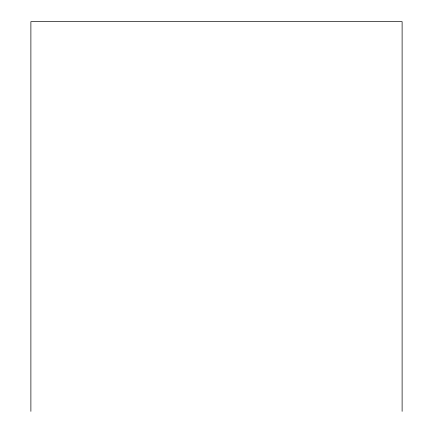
<?xml version="1.0" encoding="UTF-8"?>
<svg xmlns="http://www.w3.org/2000/svg" width="433" height="433" viewBox="0 0 433 433"><rect width="100%" height="100%" fill="white"/><g stroke="black" fill="none" stroke-linecap="round" stroke-linejoin="round"><path stroke-width="0.65" d="M402.116 411.35L402.116 21.65L30.884 21.65L30.884 411.35"/></g></svg>
